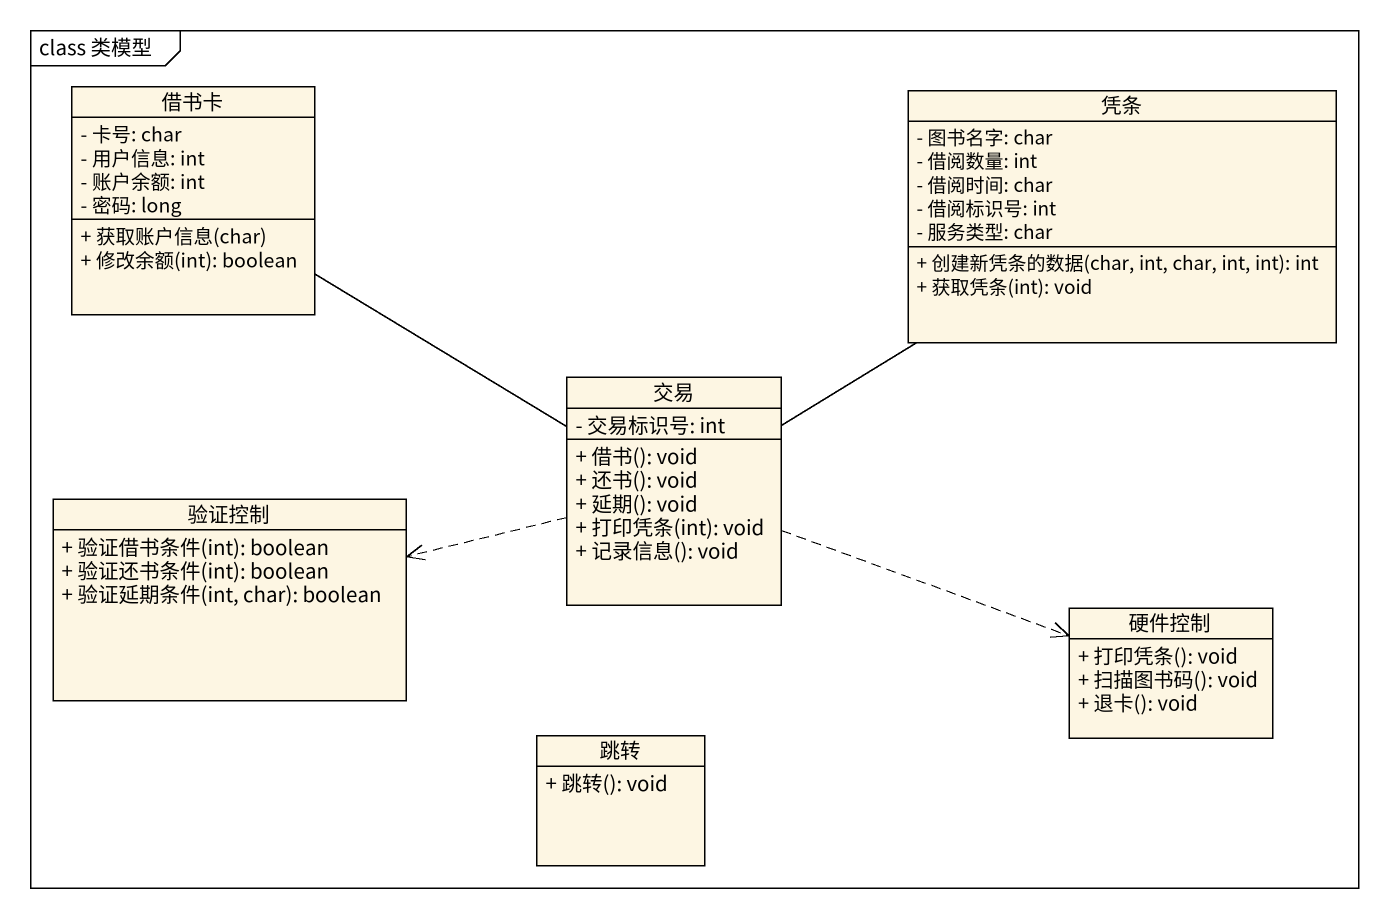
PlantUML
@startuml
mainframe class 类模型
hide circle
hide empty members
skinparam classAttributeIconSize 0
class 借书卡 {
  - 卡号: char
  - 用户信息: int
  - 账户余额: int
  - 密码: long
  + 获取账户信息(char)
  + 修改余额(int): boolean
}
class 凭条 {
  - 图书名字: char
  - 借阅数量: int
  - 借阅时间: char
  - 借阅标识号: int
  - 服务类型: char
  + 创建新凭条的数据(char, int, char, int, int): int
  + 获取凭条(int): void
}
class 交易 {
  - 交易标识号: int
  + 借书(): void
  + 还书(): void
  + 延期(): void
  + 打印凭条(int): void
  + 记录信息(): void
}
class 验证控制 {
  + 验证借书条件(int): boolean
  + 验证还书条件(int): boolean
  + 验证延期条件(int, char): boolean
}
class 硬件控制 {
  + 打印凭条(): void
  + 扫描图书码(): void
  + 退卡(): void
}
class 跳转 {
  + 跳转(): void
}
借书卡 -- 交易
交易 -up- 凭条
交易 .left.> 验证控制
交易 .right.> 硬件控制
@enduml
